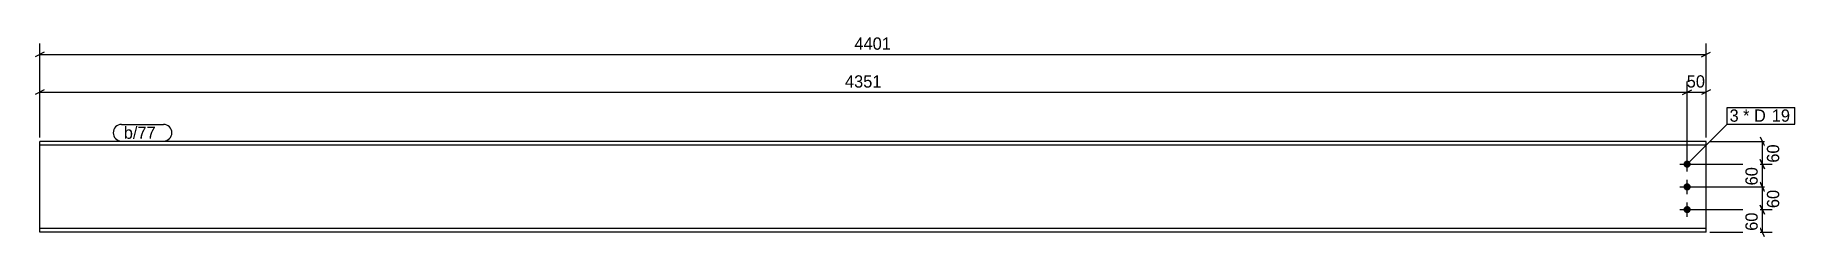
# Model space of a CAD drawing. Header units: millimetres. Extents: x 32 to 4680, y 32 to 565.
import ezdxf

# ---------------------------------------------------------------- set-up
doc = ezdxf.new("R2010")
doc.units = ezdxf.units.MM
doc.styles.add('Comic Sans MS', font='COMIC.TTF', dxfattribs={"height": 0.2})

msp = doc.modelspace()

# ---------------------------------------------------------------- hatches: boundary and pattern name
at = {"linetype": 'Continuous'}
for points in [[(4385.8, 224, -1), (4404.8, 224, -1)], [(4385.8, 164, -1), (4404.8, 164, -1)], [(4385.8, 104, -1), (4404.8, 104, -1)]]:
    msp.add_hatch(color=3, dxfattribs=at).paths.add_polyline_path(points)

# ---------------------------------------------------------------- linework, layer by layer
at = {"color": 8, "linetype": 'Continuous'}
for p, q in [((56, 520), (32, 508)), ((44, 294), (44, 542.4)), ((44, 514), (4445.3, 514)), ((4433.3, 508), (4457.3, 520)), ((56, 420), (32, 408)), ((44, 294), (44, 442.4)), ((4383.3, 408), (4407.3, 420)), ((4395.3, 234), (4395.3, 442.4)), ((4457.3, 420), (4433.3, 408)), ((4445.3, 294), (4445.3, 442.4)), ((4395.3, 414), (4445.3, 414)), ((4455.3, 284), (4622.4, 284)), ((4588, 296), (4600, 272)), ((4594, 224), (4594, 284)), ((4600, 212), (4588, 236)), ((4405.3, 224), (4622.4, 224)), ((4405.3, 164), (4619.6, 164)), ((4600, 152), (4588, 176)), ((4405.3, 104), (4622.4, 104)), ((4600, 92), (4588, 116)), ((4600, 32), (4588, 56)), ((4455.3, 44), (4619.6, 44))]:
    msp.add_line(p, q, dxfattribs=at)
at = {"color": 7, "linetype": 'Continuous'}
for p, q in [((44, 44), (44, 284)), ((4445.3, 284), (44, 284)), ((4445.3, 44), (4445.3, 284)), ((4445.3, 274.2), (44, 274.2)), ((4445.3, 53.8), (44, 53.8)), ((4445.3, 44), (44, 44))]:
    msp.add_line(p, q, dxfattribs=at)
at = {"color": 3, "linetype": 'Continuous'}
for p, q in [((4395.3, 205), (4395.3, 243)), ((4376.3, 224), (4414.3, 224)), ((4376.3, 164), (4414.3, 164)), ((4395.3, 145), (4395.3, 183)), ((4376.3, 104), (4414.3, 104)), ((4395.3, 85), (4395.3, 123))]:
    msp.add_line(p, q, dxfattribs=at)

# ---------------------------------------------------------------- wipeouts: each hides what was drawn before it
at = {"color": 0}
msp.add_wipeout([(4533.4, 336.1), (4533.4, 368.1), (4507.3, 368.1), (4507.3, 336.1)], dxfattribs=at)

# ---------------------------------------------------------------- next in the draw order: wipeouts: each hides what was drawn before it
for points in [[(2299.7, 520), (2299.7, 564.8), (2189.5, 564.8), (2189.5, 520)], [(4452.7, 420), (4452.7, 464.8), (4387.8, 464.8), (4387.8, 420)], [(4533.4, 336.1), (4533.4, 368.1), (4507.3, 368.1), (4507.3, 336.1)], [(365.3, 291), (365.3, 323), (266, 323), (266, 291)], [(4644.8, 286.5), (4600, 286.5), (4600, 221.5), (4644.8, 221.5)]]:
    msp.add_wipeout(points, dxfattribs=at)

# ---------------------------------------------------------------- next in the draw order: linework, layer by layer
at = {"color": 8, "linetype": 'Continuous'}
for p, q in [((4445.3, 294), (4445.3, 542.4)), ((4383.3, 408), (4407.3, 420)), ((4395.3, 234), (4395.3, 442.4)), ((44, 414), (4395.3, 414)), ((4588, 236), (4600, 212)), ((4405.3, 224), (4619.6, 224)), ((4594, 164), (4594, 224))]:
    msp.add_line(p, q, dxfattribs=at)
at = {"color": 7, "linetype": 'Continuous'}
for p, q in [((4501.3, 330.1), (4501.3, 374.1)), ((4395.3, 224), (4501.3, 330.1))]:
    msp.add_line(p, q, dxfattribs=at)

# ---------------------------------------------------------------- next in the draw order: texts
at = {"color": 3, "style": 'Comic Sans MS'}
for s, p in [('4401', (2195.9, 526.4)), ('50', (4394.2, 426.4))]:
    msp.add_text(s, height=32.38, dxfattribs=at).set_placement(p)
msp.add_text('60', height=32.38, rotation=90.0002, dxfattribs=at).set_placement((4638.4, 227.9))

# ---------------------------------------------------------------- next in the draw order: wipeouts: each hides what was drawn before it
at = {"color": 0}
for points in [[(4609.2, 336.1), (4609.2, 368.1), (4543, 368.1), (4543, 336.1)], [(365.3, 291), (365.3, 323), (266, 323), (266, 291)]]:
    msp.add_wipeout(points, dxfattribs=at)

# ---------------------------------------------------------------- next in the draw order: linework, layer by layer
at = {"color": 7, "linetype": 'Continuous'}
for p, q in [((260, 329), (371.3, 329)), ((260, 285), (371.3, 285))]:
    msp.add_line(p, q, dxfattribs=at)
for centre, start, end in [((260, 307), 90, 270), ((371.3, 307), 270, 90)]:
    msp.add_arc(centre, 22, start, end, dxfattribs=at)

# ---------------------------------------------------------------- next in the draw order: texts
at = {"color": 3, "style": 'Comic Sans MS'}
msp.add_text('b/77', height=32.38, dxfattribs=at).set_placement((266, 291))

# ---------------------------------------------------------------- next in the draw order: wipeouts: each hides what was drawn before it
at = {"color": 0}
for points in [[(2274.7, 420), (2274.7, 464.8), (2164.5, 464.8), (2164.5, 420)], [(4609.2, 336.1), (4609.2, 368.1), (4543, 368.1), (4543, 336.1)], [(4588, 226.5), (4543.2, 226.5), (4543.2, 161.5), (4588, 161.5)]]:
    msp.add_wipeout(points, dxfattribs=at)

# ---------------------------------------------------------------- next in the draw order: linework, layer by layer
at = {"color": 8, "linetype": 'Continuous'}
for p, q in [((4405.3, 164), (4622.4, 164)), ((4588, 176), (4600, 152)), ((4594, 104), (4594, 164))]:
    msp.add_line(p, q, dxfattribs=at)

# ---------------------------------------------------------------- next in the draw order: texts
at = {"color": 3, "style": 'Comic Sans MS'}
for s, height, p in [('4351', 32.38, (2170.9, 426.4)), ('3', 32.4, (4507.3, 336.1))]:
    msp.add_text(s, height=height, dxfattribs=at).set_placement(p)
msp.add_text('60', height=32.38, rotation=90.0002, dxfattribs=at).set_placement((4581.6, 167.9))

# ---------------------------------------------------------------- next in the draw order: wipeouts: each hides what was drawn before it
at = {"color": 0}
msp.add_wipeout([(4664.1, 336.1), (4664.1, 368.1), (4618.8, 368.1), (4618.8, 336.1)], dxfattribs=at)

# ---------------------------------------------------------------- next in the draw order: wipeouts: each hides what was drawn before it
for points in [[(4664.1, 336.1), (4664.1, 368.1), (4618.8, 368.1), (4618.8, 336.1)], [(4644.8, 166.5), (4600, 166.5), (4600, 101.5), (4644.8, 101.5)]]:
    msp.add_wipeout(points, dxfattribs=at)

# ---------------------------------------------------------------- next in the draw order: linework, layer by layer
at = {"color": 7, "linetype": 'Continuous'}
for p, q in [((4501.3, 374.1), (4679.7, 374.1)), ((4679.7, 330.1), (4679.7, 374.1)), ((4501.3, 330.1), (4679.7, 330.1))]:
    msp.add_line(p, q, dxfattribs=at)
at = {"color": 8, "linetype": 'Continuous'}
for p, q in [((4405.3, 104), (4619.6, 104)), ((4588, 116), (4600, 92)), ((4594, 44), (4594, 104))]:
    msp.add_line(p, q, dxfattribs=at)

# ---------------------------------------------------------------- next in the draw order: texts
at = {"color": 3, "style": 'Comic Sans MS'}
for s, p in [('* D', (4543, 336.1)), ('19', (4618.8, 336.1))]:
    msp.add_text(s, height=32.38, dxfattribs=at).set_placement(p)
msp.add_text('60', height=32.38, rotation=90.0002, dxfattribs=at).set_placement((4638.4, 107.9))

# ---------------------------------------------------------------- next in the draw order: wipeouts: each hides what was drawn before it
at = {"color": 0}
msp.add_wipeout([(4588, 106.5), (4543.2, 106.5), (4543.2, 41.5), (4588, 41.5)], dxfattribs=at)

# ---------------------------------------------------------------- next in the draw order: texts
at = {"color": 3, "style": 'Comic Sans MS'}
msp.add_text('60', height=32.38, rotation=90.0002, dxfattribs=at).set_placement((4581.6, 47.9))

doc.saveas('drawing.dxf')
